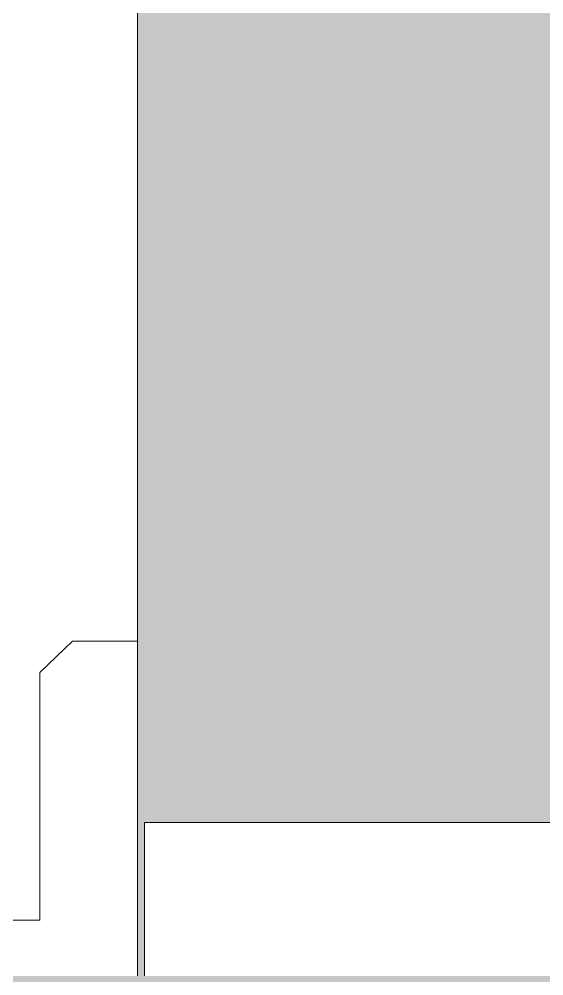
# Model space of a CAD drawing. Header units: inches. Extents: x -4110 to -1807, y 9775 to 11251.
# Drawn here: x -3856.379 to -3854.027, y 10132.902 to 10137.191 of the extents above; entities that cross this region are included whole.
import ezdxf

# ---------------------------------------------------------------- set-up
doc = ezdxf.new("R2010")
doc.units = ezdxf.units.IN
doc.header["$MEASUREMENT"] = 0
for name, color, linetype, lineweight in [('0-1', 7, 'Continuous', 5), ('0-3', 7, 'Continuous', 9), ('A-DETL-GENF-HDLN-2', 1, 'Continuous', 18), ('A-DOOR', 31, 'Continuous', 18), ('A-DOOR-FRAM-2', 7, 'Continuous', 9), ('A-WALL-1', 8, 'Continuous', 5), ('A-WALL-PATT-2', 253, 'Continuous', 9)]:
    doc.layers.add(name, color=color, linetype=linetype, lineweight=lineweight)

# ---------------------------------------------------------------- blocks, each defined once
blk = doc.blocks.new('Door-Sliding-Marvin-2_Panel_Patio_Door-Essential - MARVIN ESSENTIAL SLIDING - 6_-0_X6_-10_ - 3RD FLOOR-3344819-ENLARGED RCP - 3RD FLOOR PLAN - WEST')
at = {"layer": 'A-DETL-GENF-HDLN-2'}
for p, q in [((-35.0625, -0.2188), (-35.75, -0.2188)), ((-35.0625, -4.1875), (-35.0625, -0.2188))]:
    blk.add_line(p, q, dxfattribs=at)
at = {"layer": 'A-DOOR'}
for p, q in [((-35.5, 1.625), (-35.5, 0.25)), ((-35.5, 0.25), (-34.3895, 0.25)), ((-34.3895, 0.25), (-34.25, 0.1038)), ((-34.25, -0.1875), (-34.25, 0.1038)), ((-35.75, -0.1875), (-34.25, -0.1875))]:
    blk.add_line(p, q, dxfattribs=at)
at = {"layer": 'A-DOOR-FRAM-2'}
blk.add_line((-35.75, -0.1875), (35.75, -0.1875), dxfattribs=at)
blk = doc.blocks.new('CTR - 1st Phase - Shell_rvt-1-ENLARGED RCP - 3RD FLOOR PLAN - WEST')
at = {"layer": 'A-WALL-1'}
blk.add_hatch(color=256, dxfattribs=at).paths.add_polyline_path([(-3855.8487, 10132.9019), (-3855.8175, 10132.9019), (-3855.8175, 10133.5894), (-3851.8487, 10133.5894), (-3851.8487, 10203.7144), (-3855.8175, 10203.7144), (-3855.8175, 10204.4019), (-3855.8487, 10204.4019), (-3855.8487, 10133.5894)], flags=0)
at = {"layer": 'A-WALL-PATT-2'}
h = blk.add_hatch(dxfattribs=at)
h.set_pattern_fill('FP_2', color=256, style=0, pattern_type=2)
h.set_pattern_definition([(161.57, (0.32, 0.32), (-2.560496185, -0.000537386), [0, -18.214, 2.022, 0]), (18.43, (-0.32, 0.32), (-2.560496185, 0.000537386), [0, -18.214, 2.022, 0]), (108.43, (0.32, 0.32), (1.27922091, -6.400876726), [6.07, -14.166]), (71.57, (-0.32, 0.32), (1.27922091, 6.400876726), [6.07, -14.166])])
h.paths.add_polyline_path([(-3857.9737, 9982.9394), (-3852.4737, 9982.9394), (-3852.4737, 10015.2378), (-3857.9737, 10015.2378), (-3857.9737, 10003.6064)], flags=0)
h.paths.add_polyline_path([(-3857.9737, 10050.7378), (-3852.4737, 10050.7378), (-3852.4737, 10051.241), (-3857.9737, 10051.241)], flags=0)
h.paths.add_polyline_path([(-3857.2237, 10086.741), (-3852.4737, 10086.741), (-3852.4737, 10132.9019), (-3857.9737, 10132.9019), (-3857.9737, 10086.741)], flags=0)
h.paths.add_polyline_path([(-3852.4737, 10204.4019), (-3852.4737, 10284.1019), (-3857.9737, 10284.1019), (-3857.9737, 10204.4019), (-3855.8175, 10204.4019)], flags=0)
h.paths.add_polyline_path([(-3857.9737, 10319.6019), (-3852.4737, 10319.6019), (-3852.4737, 10360.7144), (-3857.9737, 10360.7144), (-3857.9737, 10332.1282)], flags=0)
h.paths.add_polyline_path([(-3857.9737, 10388.5894), (-3852.4737, 10388.5894), (-3852.4737, 10437.6378), (-3857.9737, 10437.6378), (-3857.9737, 10393.7261)], flags=0)
h.paths.add_polyline_path([(-3852.4737, 10473.1378), (-3852.4737, 10473.641), (-3857.9737, 10473.641), (-3857.9737, 10473.1378), (-3857.1925, 10473.1378)], flags=0)
h.paths.add_polyline_path([(-3857.9737, 10509.141), (-3852.4737, 10509.141), (-3852.4737, 10591.3019), (-3857.9737, 10591.3019), (-3857.9737, 10547.6894)], flags=0)
h.paths.add_polyline_path([(-3857.2237, 10626.8019), (-3852.4737, 10626.8019), (-3852.4737, 10632.1019), (-3857.9737, 10632.1019), (-3857.9737, 10626.8019)], flags=0)
h.paths.add_polyline_path([(-3857.9737, 10703.6019), (-3852.4737, 10703.6019), (-3852.4737, 10712.2519), (-3857.9737, 10712.2519)], flags=0)
h.paths.add_polyline_path([(-3852.4737, 10740.1269), (-3852.4737, 10783.3019), (-3857.9737, 10783.3019), (-3857.9737, 10740.1269)], flags=0)
h.paths.add_polyline_path([(-3857.2237, 10818.8019), (-3852.4737, 10818.8019), (-3852.4737, 10860.1019), (-3857.9737, 10860.1019), (-3857.9737, 10818.8019)], flags=0)
h.paths.add_polyline_path([(-3852.4737, 10895.6019), (-3852.4737, 10936.2519), (-3857.9737, 10936.2519), (-3857.9737, 10895.6019), (-3857.1925, 10895.6019)], flags=0)
h.paths.add_polyline_path([(-3852.4737, 10964.1269), (-3852.4737, 11011.1769), (-3857.9737, 11011.1769), (-3857.9737, 10964.1269)], flags=0)
h.paths.add_polyline_path([(-3855.8175, 11082.6769), (-3852.4737, 11082.6769), (-3852.4737, 11153.4327), (-3857.9737, 11153.4327), (-3857.9737, 11082.6769), (-3855.8487, 11082.6769)], flags=0)
at = {"layer": '0-3', "rotation": 89.99999999999991}
blk.add_blockref('Door-Sliding-Marvin-2_Panel_Patio_Door-Essential - MARVIN ESSENTIAL SLIDING - 6_-0_X6_-10_ - 3RD FLOOR-3344819-ENLARGED RCP - 3RD FLOOR PLAN - WEST', (-3856.0362, 10168.6519), dxfattribs=at)

msp = doc.modelspace()

# ---------------------------------------------------------------- block references
at = {"layer": '0-1'}
msp.add_blockref('CTR - 1st Phase - Shell_rvt-1-ENLARGED RCP - 3RD FLOOR PLAN - WEST', (0, 0), dxfattribs=at)

doc.saveas('drawing.dxf')
